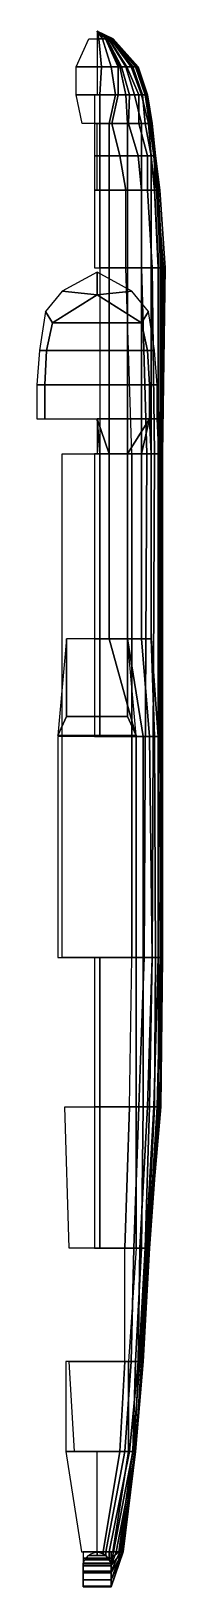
# Model space of a CAD drawing. Extents: x -0.7 to 0.8, y -8.8 to 9.
import ezdxf

# ---------------------------------------------------------------- set-up
doc = ezdxf.new("R2010")
doc.units = 0
doc.layers.get('0').update_dxf_attribs({"linetype": 'CONTINUOUS'})

msp = doc.modelspace()

# ---------------------------------------------------------------- linework, layer by layer
for points in [[(0.186026, 8.88, -0.13), (0.186026, 8.88, -0.193328), (0, 8.97, -0.22)], [(0.182068, 8.88, -0.094378), (0.186026, 8.88, -0.13), (0, 8.97, -0.22)], [(0.174152, 8.88, -0.074588), (0.182068, 8.88, -0.094378), (0, 8.97, -0.22)], [(0.154362, 8.88, -0.038966), (0.174152, 8.88, -0.074588), (0, 8.97, -0.22)], [(0.130614, 8.88, -0.01126), (0.154362, 8.88, -0.038966), (0, 8.97, -0.22)], [(0.102908, 8.88, 0.00853), (0.130614, 8.88, -0.01126), (0, 8.97, -0.22)], [(0.063328, 8.88, 0.02832), (0.102908, 8.88, 0.00853), (0, 8.97, -0.22)], [(0.01979, 8.88, 0.036236), (0.063328, 8.88, 0.02832), (0, 8.97, -0.22)], [(0, 8.88, 0.036236), (0.01979, 8.88, 0.036236), (0, 8.97, -0.22)], [(0.186026, 8.88, -0.193328), (0.182068, 8.88, -0.224992), (0, 8.97, -0.22)], [(0.182068, 8.88, -0.224992), (0.17811, 8.88, -0.240824), (0, 8.97, -0.22)], [(0.17811, 8.88, -0.240824), (0.162278, 8.88, -0.280404), (0, 8.97, -0.22)], [(0.162278, 8.88, -0.280404), (0.134572, 8.88, -0.316026), (0, 8.97, -0.22)], [(0.134572, 8.88, -0.316026), (0.110824, 8.88, -0.339774), (0, 8.97, -0.22)], [(0.110824, 8.88, -0.339774), (0.094992, 8.88, -0.343732), (0, 8.97, -0.22)], [(-0.094992, 8.88, -0.343732), (0.094992, 8.88, -0.343732), (0.24, 8.56, -0.68), (-0.24, 8.56, -0.68)], [(0, 8.56, 0.28), (0.05, 8.56, 0.28), (0.01979, 8.88, 0.036236), (0, 8.88, 0.036236)], [(0.05, 8.56, 0.28), (0.16, 8.56, 0.26), (0.063328, 8.88, 0.02832), (0.01979, 8.88, 0.036236)], [(0.16, 8.56, 0.26), (0.26, 8.56, 0.21), (0.102908, 8.88, 0.00853), (0.063328, 8.88, 0.02832)], [(0.28, 8.56, -0.67), (0.24, 8.56, -0.68), (0.094992, 8.88, -0.343732), (0.110824, 8.88, -0.339774)], [(0.26, 8.56, 0.21), (0.33, 8.56, 0.16), (0.130614, 8.88, -0.01126), (0.102908, 8.88, 0.00853)], [(0.34, 8.56, -0.61), (0.28, 8.56, -0.67), (0.110824, 8.88, -0.339774), (0.134572, 8.88, -0.316026)], [(0.33, 8.56, 0.16), (0.39, 8.56, 0.09), (0.154362, 8.88, -0.038966), (0.130614, 8.88, -0.01126)], [(0.41, 8.56, -0.52), (0.34, 8.56, -0.61), (0.134572, 8.88, -0.316026), (0.162278, 8.88, -0.280404)], [(0.39, 8.56, 0.09), (0.44, 8.56), (0.174152, 8.88, -0.074588), (0.154362, 8.88, -0.038966)], [(0.45, 8.56, -0.42), (0.41, 8.56, -0.52), (0.162278, 8.88, -0.280404), (0.17811, 8.88, -0.240824)], [(0.44, 8.56), (0.46, 8.56, -0.05), (0.182068, 8.88, -0.094378), (0.174152, 8.88, -0.074588)], [(0.46, 8.56, -0.38), (0.45, 8.56, -0.42), (0.17811, 8.88, -0.240824), (0.182068, 8.88, -0.224992)], [(0.47, 8.56, -0.3), (0.46, 8.56, -0.38), (0.182068, 8.88, -0.224992), (0.186026, 8.88, -0.193328)], [(0.46, 8.56, -0.05), (0.47, 8.56, -0.14), (0.186026, 8.88, -0.13), (0.182068, 8.88, -0.094378)], [(0.47, 8.56, -0.14), (0.47, 8.56, -0.3), (0.186026, 8.88, -0.193328), (0.186026, 8.88, -0.13)], [(-0.24, 8.56, -0.68), (0.24, 8.56, -0.68), (0.24, 8.24, -1), (-0.24, 8.24, -1)], [(0, 8.24, 0.37), (0.03, 8.24, 0.37), (0.05, 8.56, 0.28), (0, 8.56, 0.28)], [(0.03, 8.24, 0.37), (0.21, 8.24, 0.34), (0.16, 8.56, 0.26), (0.05, 8.56, 0.28)], [(0.21, 8.24, 0.34), (0.33, 8.24, 0.29), (0.26, 8.56, 0.21), (0.16, 8.56, 0.26)], [(0.37, 8.24, -0.95), (0.24, 8.24, -1), (0.24, 8.56, -0.68), (0.28, 8.56, -0.67)], [(0.33, 8.24, 0.29), (0.43, 8.24, 0.21), (0.33, 8.56, 0.16), (0.26, 8.56, 0.21)], [(0.48, 8.24, -0.85), (0.37, 8.24, -0.95), (0.28, 8.56, -0.67), (0.34, 8.56, -0.61)], [(0.43, 8.24, 0.21), (0.51, 8.24, 0.09), (0.39, 8.56, 0.09), (0.33, 8.56, 0.16)], [(0.52, 8.24, -0.76), (0.48, 8.24, -0.85), (0.34, 8.56, -0.61), (0.41, 8.56, -0.52)], [(0.51, 8.24, 0.09), (0.55, 8.24, -0.03), (0.44, 8.56), (0.39, 8.56, 0.09)], [(0.55, 8.24, -0.65), (0.52, 8.24, -0.76), (0.41, 8.56, -0.52), (0.45, 8.56, -0.42)], [(0.55, 8.24, -0.03), (0.57, 8.24, -0.13), (0.46, 8.56, -0.05), (0.44, 8.56)], [(0.56, 8.24, -0.54), (0.55, 8.24, -0.65), (0.45, 8.56, -0.42), (0.46, 8.56, -0.38)], [(0.57, 8.24, -0.13), (0.58, 8.24, -0.19), (0.47, 8.56, -0.14), (0.46, 8.56, -0.05)], [(0.58, 8.24, -0.39), (0.56, 8.24, -0.54), (0.46, 8.56, -0.38), (0.47, 8.56, -0.3)], [(0.58, 8.24, -0.19), (0.58, 8.24, -0.39), (0.47, 8.56, -0.3), (0.47, 8.56, -0.14)], [(-0.24, 8.24, -1), (0.24, 8.24, -1), (0.17, 7.91, -1.07), (-0.17, 7.91, -1.07)], [(-0.03, 7.91, 0.5), (0.03, 7.91, 0.5), (0.03, 8.24, 0.37), (-0.03, 8.24, 0.37)], [(0.03, 7.91, 0.5), (0.14, 7.91, 0.49), (0.21, 8.24, 0.34), (0.03, 8.24, 0.37)], [(0.14, 7.91, 0.49), (0.35, 7.91, 0.43), (0.33, 8.24, 0.29), (0.21, 8.24, 0.34)], [(0.36, 7.91, -1.04), (0.17, 7.91, -1.07), (0.24, 8.24, -1), (0.37, 8.24, -0.95)], [(0.35, 7.91, 0.43), (0.51, 7.91, 0.33), (0.43, 8.24, 0.21), (0.33, 8.24, 0.29)], [(0.48, 7.91, -0.97), (0.36, 7.91, -1.04), (0.37, 8.24, -0.95), (0.48, 8.24, -0.85)], [(0.51, 7.91, 0.33), (0.59, 7.91, 0.21), (0.51, 8.24, 0.09), (0.43, 8.24, 0.21)], [(0.55, 7.91, -0.89), (0.48, 7.91, -0.97), (0.48, 8.24, -0.85), (0.52, 8.24, -0.76)], [(0.59, 7.91, 0.21), (0.62, 7.91, 0.12), (0.55, 8.24, -0.03), (0.51, 8.24, 0.09)], [(0.6, 7.91, -0.76), (0.55, 7.91, -0.89), (0.52, 8.24, -0.76), (0.55, 8.24, -0.65)], [(0.62, 7.91, 0.12), (0.63, 7.91, 0.04), (0.57, 8.24, -0.13), (0.55, 8.24, -0.03)], [(0.62, 7.91, -0.61), (0.6, 7.91, -0.76), (0.55, 8.24, -0.65), (0.56, 8.24, -0.54)], [(0.63, 7.91, -0.46), (0.62, 7.91, -0.61), (0.56, 8.24, -0.54), (0.58, 8.24, -0.39)], [(0.63, 7.91, 0.04), (0.63, 7.91, -0.04), (0.58, 8.24, -0.19), (0.57, 8.24, -0.13)], [(0.63, 7.91, -0.04), (0.63, 7.91, -0.46), (0.58, 8.24, -0.39), (0.58, 8.24, -0.19)], [(-0.03, 7.54, 0.55), (0.03, 7.54, 0.55), (0.03, 7.91, 0.5), (-0.03, 7.91, 0.5)], [(0, 7.91, -1.07), (0.17, 7.91, -1.07), (0.26, 7.54, -1.18), (0, 7.54, -1.19)], [(0.03, 7.54, 0.55), (0.14, 7.54, 0.54), (0.14, 7.91, 0.49), (0.03, 7.91, 0.5)], [(0.14, 7.54, 0.54), (0.35, 7.54, 0.48), (0.35, 7.91, 0.43), (0.14, 7.91, 0.49)], [(0.47, 7.54, -1.13), (0.26, 7.54, -1.18), (0.17, 7.91, -1.07), (0.36, 7.91, -1.04)], [(0.35, 7.54, 0.48), (0.51, 7.54, 0.38), (0.51, 7.91, 0.33), (0.35, 7.91, 0.43)], [(0.58, 7.54, -1.01), (0.47, 7.54, -1.13), (0.36, 7.91, -1.04), (0.48, 7.91, -0.97)], [(0.62, 7.54, -0.89), (0.58, 7.54, -1.01), (0.48, 7.91, -0.97), (0.55, 7.91, -0.89)], [(0.51, 7.54, 0.38), (0.62, 7.54, 0.24), (0.59, 7.91, 0.21), (0.51, 7.91, 0.33)], [(0.65, 7.54, -0.76), (0.62, 7.54, -0.89), (0.55, 7.91, -0.89), (0.6, 7.91, -0.76)], [(0.62, 7.54, 0.24), (0.66, 7.54, 0.12), (0.62, 7.91, 0.12), (0.59, 7.91, 0.21)], [(0.66, 7.54, -0.61), (0.65, 7.54, -0.76), (0.6, 7.91, -0.76), (0.62, 7.91, -0.61)], [(0.67, 7.54, -0.46), (0.66, 7.54, -0.61), (0.62, 7.91, -0.61), (0.63, 7.91, -0.46)], [(0.66, 7.54, 0.12), (0.67, 7.54, 0.04), (0.63, 7.91, 0.04), (0.62, 7.91, 0.12)], [(0.67, 7.54, 0.04), (0.67, 7.54, -0.04), (0.63, 7.91, -0.04), (0.63, 7.91, 0.04)], [(0.67, 7.54, -0.04), (0.67, 7.54, -0.46), (0.63, 7.91, -0.46), (0.63, 7.91, -0.04)], [(-0.03, 7.15, 0.6), (0.03, 7.15, 0.6), (0.03, 7.54, 0.55), (-0.03, 7.54, 0.55)], [(0, 7.54, -1.19), (0.26, 7.54, -1.18), (0.33, 7.15, -1.19), (0, 7.15, -1.19)], [(0.03, 7.15, 0.6), (0.14, 7.15, 0.58), (0.14, 7.54, 0.54), (0.03, 7.54, 0.55)], [(0.14, 7.15, 0.58), (0.35, 7.15, 0.53), (0.35, 7.54, 0.48), (0.14, 7.54, 0.54)], [(0.51, 7.15, -1.14), (0.33, 7.15, -1.19), (0.26, 7.54, -1.18), (0.47, 7.54, -1.13)], [(0.35, 7.15, 0.53), (0.51, 7.15, 0.44), (0.51, 7.54, 0.38), (0.35, 7.54, 0.48)], [(0.58, 7.15, -1.07), (0.51, 7.15, -1.14), (0.47, 7.54, -1.13), (0.58, 7.54, -1.01)], [(0.51, 7.15, 0.44), (0.62, 7.15, 0.35), (0.62, 7.54, 0.24), (0.51, 7.54, 0.38)], [(0.66, 7.15, -0.89), (0.58, 7.15, -1.07), (0.58, 7.54, -1.01), (0.62, 7.54, -0.89)], [(0.62, 7.15, 0.35), (0.66, 7.15, 0.29), (0.66, 7.54, 0.12), (0.62, 7.54, 0.24)], [(0.68, 7.15, -0.76), (0.66, 7.15, -0.89), (0.62, 7.54, -0.89), (0.65, 7.54, -0.76)], [(0.7, 7.15, -0.61), (0.68, 7.15, -0.76), (0.65, 7.54, -0.76), (0.66, 7.54, -0.61)], [(0.66, 7.15, 0.29), (0.69, 7.15, 0.2), (0.67, 7.54, 0.04), (0.66, 7.54, 0.12)], [(0.72, 7.15, -0.39), (0.7, 7.15, -0.61), (0.66, 7.54, -0.61), (0.67, 7.54, -0.46)], [(0.72, 7.15), (0.72, 7.15, -0.39), (0.67, 7.54, -0.46), (0.67, 7.54, -0.04)], [(0.69, 7.15, 0.2), (0.72, 7.15), (0.67, 7.54, -0.04), (0.67, 7.54, 0.04)], [(-0.03, 6.26, 0.77), (0.03, 6.26, 0.77), (0.03, 7.15, 0.6), (-0.03, 7.15, 0.6)], [(0.03, 6.26, 0.77), (0.14, 6.26, 0.76), (0.14, 7.15, 0.58), (0.03, 7.15, 0.6)], [(0.14, 6.26, 0.76), (0.35, 6.26, 0.72), (0.35, 7.15, 0.53), (0.14, 7.15, 0.58)], [(0.51, 6.26, -1.15), (0.33, 6.26, -1.18), (0.33, 7.15, -1.19), (0.51, 7.15, -1.14)], [(0.35, 6.26, 0.72), (0.51, 6.26, 0.66), (0.51, 7.15, 0.44), (0.35, 7.15, 0.53)], [(0.51, 6.26, 0.66), (0.62, 6.26, 0.58), (0.62, 7.15, 0.35), (0.51, 7.15, 0.44)], [(0.63, 6.26, -1.07), (0.51, 6.26, -1.15), (0.51, 7.15, -1.14), (0.58, 7.15, -1.07)], [(0.7, 6.26, -0.95), (0.63, 6.26, -1.07), (0.58, 7.15, -1.07), (0.66, 7.15, -0.89)], [(0.62, 6.26, 0.58), (0.71, 6.26, 0.47), (0.66, 7.15, 0.29), (0.62, 7.15, 0.35)], [(0.71, 6.26, 0.47), (0.76, 6.26, 0.33), (0.69, 7.15, 0.2), (0.66, 7.15, 0.29)], [(0.73, 6.26, -0.76), (0.7, 6.26, -0.95), (0.66, 7.15, -0.89), (0.68, 7.15, -0.76)], [(0.75, 6.26, -0.61), (0.73, 6.26, -0.76), (0.68, 7.15, -0.76), (0.7, 7.15, -0.61)], [(0.76, 6.26, 0.33), (0.78, 6.26), (0.72, 7.15), (0.69, 7.15, 0.2)], [(0.78, 6.26, -0.29), (0.75, 6.26, -0.61), (0.7, 7.15, -0.61), (0.72, 7.15, -0.39)], [(0.78, 6.26), (0.78, 6.26, -0.29), (0.72, 7.15, -0.39), (0.72, 7.15)], [(0.03, 4.13, 1.33), (0.14, 4.13, 1.32), (0.14, 6.26, 0.76), (0.03, 6.26, 0.77)], [(0.14, 4.13, 1.32), (0.35, 4.13, 1.27), (0.35, 6.26, 0.72), (0.14, 6.26, 0.76)], [(0.57, 4.13, -1.14), (0.4, 4.13, -1.21), (0.33, 6.26, -1.18), (0.51, 6.26, -1.15)], [(0.35, 4.13, 1.27), (0.51, 4.13, 1.14), (0.51, 6.26, 0.66), (0.35, 6.26, 0.72)], [(0.51, 4.13, 1.14), (0.62, 4.13, 0.88), (0.62, 6.26, 0.58), (0.51, 6.26, 0.66)], [(0.66, 4.13, -1), (0.57, 4.13, -1.14), (0.51, 6.26, -1.15), (0.63, 6.26, -1.07)], [(0.62, 4.13, 0.88), (0.71, 4.13, 0.44), (0.71, 6.26, 0.47), (0.62, 6.26, 0.58)], [(0.7, 4.13, -0.86), (0.66, 4.13, -1), (0.63, 6.26, -1.07), (0.7, 6.26, -0.95)], [(0.73, 4.13, -0.66), (0.7, 4.13, -0.86), (0.7, 6.26, -0.95), (0.73, 6.26, -0.76)], [(0.71, 4.13, 0.44), (0.72, 4.13, 0.3), (0.76, 6.26, 0.33), (0.71, 6.26, 0.47)], [(0.72, 4.13, 0.3), (0.74, 4.13, 0.05), (0.78, 6.26), (0.76, 6.26, 0.33)], [(0.74, 4.13, -0.48), (0.73, 4.13, -0.66), (0.73, 6.26, -0.76), (0.75, 6.26, -0.61)], [(0.74, 4.13, 0.05), (0.75, 4.13, -0.32), (0.78, 6.26, -0.29), (0.78, 6.26)], [(0.75, 4.13, -0.32), (0.74, 4.13, -0.48), (0.75, 6.26, -0.61), (0.78, 6.26, -0.29)], [(0, 5.95, 1), (0, 5.95, 1), (0, 6.21, 0.69), (-0.4, 5.99, 0.6)], [(0.4, 5.99, 0.6), (0, 6.21, 0.69), (0, 6.21, 0.69), (0, 5.95, 1)], [(-0.4, 5.99, 0.6), (-0.59, 5.76, 0.46), (-0.51, 5.63, 1.12), (0, 5.95, 1)], [(-0.51, 5.63, 1.12), (0.51, 5.63, 1.12), (0, 5.95, 1)], [(0.59, 5.76, 0.46), (0.4, 5.99, 0.6), (0, 5.95, 1), (0.51, 5.63, 1.12)], [(-0.59, 5.76, 0.46), (-0.66, 5.31, 0.46), (-0.58, 5.31, 1.21), (-0.51, 5.63, 1.12)], [(0.66, 5.31, 0.46), (0.59, 5.76, 0.46), (0.51, 5.63, 1.12), (0.58, 5.31, 1.21)], [(-0.58, 5.31, 1.21), (0.58, 5.31, 1.21), (0.51, 5.63, 1.12), (-0.51, 5.63, 1.12)], [(-0.66, 5.31, 0.46), (-0.69, 4.92, 0.46), (-0.6, 4.92, 1.28), (-0.58, 5.31, 1.21)], [(-0.6, 4.92, 1.28), (0.6, 4.92, 1.28), (0.58, 5.31, 1.21), (-0.58, 5.31, 1.21)], [(0.69, 4.92, 0.46), (0.66, 5.31, 0.46), (0.58, 5.31, 1.21), (0.6, 4.92, 1.28)], [(-0.69, 4.92, 0.46), (-0.69, 4.53, 0.46), (-0.6, 4.53, 1.28), (-0.6, 4.92, 1.28)], [(-0.6, 4.53, 1.28), (0.6, 4.53, 1.28), (0.6, 4.92, 1.28), (-0.6, 4.92, 1.28)], [(0.69, 4.53, 0.46), (0.69, 4.92, 0.46), (0.6, 4.92, 1.28), (0.6, 4.53, 1.28)], [(0, 4.13, 1.33), (0.03, 4.13, 1.33), (0, 4.53, 1.28)], [(0.03, 4.13, 1.33), (0.14, 4.13, 1.32), (0, 4.53, 1.28)], [(0.14, 4.13, 1.32), (0.35, 4.13, 1.27), (0.6, 4.53, 1.28), (0, 4.53, 1.28)], [(0.35, 4.13, 1.27), (0.51, 4.13, 1.14), (0.6, 4.53, 1.28)], [(0.51, 4.13, 1.14), (0.62, 4.13, 0.88), (0.6, 4.53, 1.28)], [(0.62, 4.13, 0.88), (0.71, 4.13, 0.44), (0.69, 4.53, 0.46), (0.6, 4.53, 1.28)], [(-0.4, 4.13, -1.21), (0.4, 4.13, -1.21), (0.4, -1.64, -1.19), (-0.4, -1.64, -1.19)], [(-0.03, 2.01, 1.33), (0.03, 2.01, 1.33), (0.03, 4.13, 1.33), (-0.03, 4.13, 1.33)], [(0.03, 2.01, 1.33), (0.14, 2.01, 1.32), (0.14, 4.13, 1.32), (0.03, 4.13, 1.33)], [(0.14, 2.01, 1.32), (0.35, 2.01, 1.27), (0.35, 4.13, 1.27), (0.14, 4.13, 1.32)], [(0.35, 2.01, 1.27), (0.51, 2.01, 1.14), (0.51, 4.13, 1.14), (0.35, 4.13, 1.27)], [(0.54, -1.64, -1.14), (0.4, -1.64, -1.19), (0.4, 4.13, -1.21), (0.57, 4.13, -1.14)], [(0.51, 2.01, 1.14), (0.62, 2.01, 0.88), (0.62, 4.13, 0.88), (0.51, 4.13, 1.14)], [(0.63, -1.64, -1.06), (0.54, -1.64, -1.14), (0.57, 4.13, -1.14), (0.66, 4.13, -1)], [(0.62, 2.01, 0.88), (0.7, 0.89, 0.49), (0.71, 4.13, 0.44), (0.62, 4.13, 0.88)], [(0.7, -1.64, -0.89), (0.63, -1.64, -1.06), (0.66, 4.13, -1), (0.7, 4.13, -0.86)], [(0.7, 0.89, 0.49), (0.72, 0.89, 0.3), (0.72, 4.13, 0.3), (0.71, 4.13, 0.44)], [(0.73, -1.64, -0.66), (0.7, -1.64, -0.89), (0.7, 4.13, -0.86), (0.73, 4.13, -0.66)], [(0.72, 0.89, 0.3), (0.745597, 0.900683, 0.05), (0.74, 4.13, 0.05), (0.72, 4.13, 0.3)], [(0.74, -1.64, -0.48), (0.73, -1.64, -0.66), (0.73, 4.13, -0.66), (0.74, 4.13, -0.48)], [(0.75, -1.64, 0.05), (0.75, -1.64, -0.32), (0.75, 4.13, -0.32), (0.74, 4.13, 0.05)], [(0.75, -1.64, -0.32), (0.74, -1.64, -0.48), (0.74, 4.13, -0.48), (0.75, 4.13, -0.32)], [(-0.45, 0.9, 0.85), (-0.45, 0.9, 1.03), (-0.35, 1.12, 1.27), (-0.35, 2.01, 1.27)], [(-0.35, 2.01, 1.27), (-0.35, 1.12, 1.27), (0.35, 1.12, 1.27), (0.35, 2.01, 1.27)], [(-0.03, 0.89, 0.88), (0.03, 0.89, 0.88), (0.03, 2.01, 1.33), (-0.03, 2.01, 1.33)], [(0.03, 0.89, 0.88), (0.45, 0.89, 0.88), (0.14, 2.01, 1.32), (0.03, 2.01, 1.33)], [(0.45, 0.89, 0.88), (0.53, 0.89, 0.85), (0.35, 2.01, 1.27), (0.14, 2.01, 1.32)], [(0.53, 0.89, 0.85), (0.6, 0.89, 0.79), (0.51, 2.01, 1.14), (0.35, 2.01, 1.27)], [(0.35, 1.12, 1.27), (0.45, 0.9, 1.03), (0.45, 0.9, 0.85), (0.35, 2.01, 1.27)], [(0.6, 0.89, 0.79), (0.66, 0.89, 0.71), (0.62, 2.01, 0.88), (0.51, 2.01, 1.14)], [(0.66, 0.89, 0.71), (0.7, 0.89, 0.49), (0.62, 2.01, 0.88)], [(-0.35, 1.12, 1.27), (-0.45, 0.9, 1.03), (0.45, 0.9, 1.03), (0.35, 1.12, 1.27)], [(0.45, 0.9, 0.85), (0.45, 0.9, 1.03), (-0.45, 0.9, 1.03), (-0.45, 0.9, 0.85)], [(0.73, -1.64, 0.3), (0.75, -1.64, 0.05), (0.745597, 0.900683, 0.05), (0.72, 0.89, 0.3)], [(-0.45, -1.64, 0.88), (0.45, -1.64, 0.88), (0.45, 0.89, 0.88), (-0.45, 0.89, 0.88)], [(0.45, -1.64, 0.88), (0.53, -1.64, 0.85), (0.53, 0.89, 0.85), (0.45, 0.89, 0.88)], [(0.53, -1.64, 0.85), (0.63, -1.64, 0.79), (0.6, 0.89, 0.79), (0.53, 0.89, 0.85)], [(0.63, -1.64, 0.79), (0.67, -1.64, 0.71), (0.66, 0.89, 0.71), (0.6, 0.89, 0.79)], [(0.67, -1.64, 0.71), (0.71, -1.64, 0.49), (0.7, 0.89, 0.49), (0.66, 0.89, 0.71)], [(0.71, -1.64, 0.49), (0.73, -1.64, 0.3), (0.72, 0.89, 0.3), (0.7, 0.89, 0.49)], [(-0.03, -3.35, 0.82), (0.03, -3.35, 0.82), (0.03, -1.64, 0.88), (-0.03, -1.64, 0.88)], [(0.03, -3.35, 0.82), (0.45, -3.35, 0.81), (0.45, -1.64, 0.88), (0.03, -1.64, 0.88)], [(0.48, -3.35, -1.07), (0.37, -3.35, -1.09), (0.4, -1.64, -1.19), (0.54, -1.64, -1.14)], [(0.45, -3.35, 0.81), (0.53, -3.35, 0.8), (0.53, -1.64, 0.85), (0.45, -1.64, 0.88)], [(0.58, -3.35, -1.01), (0.48, -3.35, -1.07), (0.54, -1.64, -1.14), (0.63, -1.64, -1.06)], [(0.53, -3.35, 0.8), (0.6, -3.35, 0.77), (0.63, -1.64, 0.79), (0.53, -1.64, 0.85)], [(0.65, -3.35, -0.93), (0.58, -3.35, -1.01), (0.63, -1.64, -1.06), (0.7, -1.64, -0.89)], [(0.6, -3.35, 0.77), (0.66, -3.35, 0.71), (0.67, -1.64, 0.71), (0.63, -1.64, 0.79)], [(0.69, -3.35, -0.8), (0.65, -3.35, -0.93), (0.7, -1.64, -0.89), (0.73, -1.64, -0.66)], [(0.66, -3.35, 0.71), (0.7, -3.35, 0.49), (0.71, -1.64, 0.49), (0.67, -1.64, 0.71)], [(0.72, -3.35, -0.48), (0.69, -3.35, -0.8), (0.73, -1.64, -0.66), (0.74, -1.64, -0.48)], [(0.7, -3.35, 0.49), (0.72, -3.35, 0.3), (0.73, -1.64, 0.3), (0.71, -1.64, 0.49)], [(0.72, -3.35, 0.3), (0.73, -3.35, 0.14), (0.75, -1.64, 0.05), (0.73, -1.64, 0.3)], [(0.73, -3.35, -0.32), (0.72, -3.35, -0.48), (0.74, -1.64, -0.48), (0.75, -1.64, -0.32)], [(0.73, -3.35, 0.14), (0.73, -3.35, -0.32), (0.75, -1.64, -0.32), (0.75, -1.64, 0.05)], [(-0.37, -3.35, -1.09), (0.37, -3.35, -1.09), (0.32, -4.97, -0.84), (-0.32, -4.97, -0.84)], [(-0.03, -4.97, 0.73), (0.03, -4.97, 0.73), (0.03, -3.35, 0.82), (-0.03, -3.35, 0.82)], [(0.03, -4.97, 0.73), (0.45, -4.97, 0.73), (0.45, -3.35, 0.81), (0.03, -3.35, 0.82)], [(0.42, -4.97, -0.82), (0.32, -4.97, -0.84), (0.37, -3.35, -1.09), (0.48, -3.35, -1.07)], [(0.49, -4.97, -0.79), (0.42, -4.97, -0.82), (0.48, -3.35, -1.07), (0.58, -3.35, -1.01)], [(0.45, -4.97, 0.73), (0.51, -4.97, 0.71), (0.53, -3.35, 0.8), (0.45, -3.35, 0.81)], [(0.56, -4.97, -0.71), (0.49, -4.97, -0.79), (0.58, -3.35, -1.01), (0.65, -3.35, -0.93)], [(0.51, -4.97, 0.71), (0.55, -4.97, 0.68), (0.6, -3.35, 0.77), (0.53, -3.35, 0.8)], [(0.55, -4.97, 0.68), (0.58, -4.97, 0.62), (0.66, -3.35, 0.71), (0.6, -3.35, 0.77)], [(0.59, -4.97, -0.63), (0.56, -4.97, -0.71), (0.65, -3.35, -0.93), (0.69, -3.35, -0.8)], [(0.58, -4.97, 0.62), (0.6, -4.97, 0.53), (0.7, -3.35, 0.49), (0.66, -3.35, 0.71)], [(0.6, -4.97, 0.3), (0.59, -4.97, 0.14), (0.73, -3.35, 0.14), (0.72, -3.35, 0.3)], [(0.59, -4.97, -0.48), (0.59, -4.97, -0.63), (0.69, -3.35, -0.8), (0.72, -3.35, -0.48)], [(0.59, -4.97, -0.32), (0.59, -4.97, -0.48), (0.72, -3.35, -0.48), (0.73, -3.35, -0.32)], [(0.59, -4.97, 0.14), (0.59, -4.97, -0.32), (0.73, -3.35, -0.32), (0.73, -3.35, 0.14)], [(0.6, -4.97, 0.53), (0.6, -4.97, 0.3), (0.72, -3.35, 0.3), (0.7, -3.35, 0.49)], [(0.39, -6.27, -0.73), (0.32, -6.27, -0.75), (0.32, -4.97, -0.84), (0.42, -4.97, -0.82)], [(0.36, -6.27, 0.72), (0.44, -6.27, 0.69), (0.51, -4.97, 0.71), (0.45, -4.97, 0.73)], [(0.47, -6.27, -0.66), (0.39, -6.27, -0.73), (0.42, -4.97, -0.82), (0.49, -4.97, -0.79)], [(0.44, -6.27, 0.69), (0.48, -6.27, 0.66), (0.55, -4.97, 0.68), (0.51, -4.97, 0.71)], [(0.49, -6.27, -0.63), (0.47, -6.27, -0.66), (0.49, -4.97, -0.79), (0.56, -4.97, -0.71)], [(0.48, -6.27, 0.66), (0.51, -6.27, 0.62), (0.58, -4.97, 0.62), (0.55, -4.97, 0.68)], [(0.51, -6.27, -0.58), (0.49, -6.27, -0.63), (0.56, -4.97, -0.71), (0.59, -4.97, -0.63)], [(0.53, -6.27, -0.48), (0.51, -6.27, -0.58), (0.59, -4.97, -0.63), (0.59, -4.97, -0.48)], [(0.51, -6.27, 0.62), (0.53, -6.27, 0.56), (0.6, -4.97, 0.53), (0.58, -4.97, 0.62)], [(0.53, -6.27, -0.32), (0.53, -6.27, -0.48), (0.59, -4.97, -0.48), (0.59, -4.97, -0.32)], [(0.53, -6.27, 0.14), (0.53, -6.27, -0.32), (0.59, -4.97, -0.32), (0.59, -4.97, 0.14)], [(0.53, -6.27, 0.3), (0.53, -6.27, 0.14), (0.59, -4.97, 0.14), (0.6, -4.97, 0.3)], [(0.53, -6.27, 0.56), (0.53, -6.27, 0.3), (0.6, -4.97, 0.3), (0.6, -4.97, 0.53)], [(-0.36, -7.3, 0.72), (0.36, -7.3, 0.72), (0.36, -6.27, 0.72), (-0.36, -6.27, 0.72)], [(-0.32, -6.27, -0.75), (0.32, -6.27, -0.75), (0.26, -7.3, -0.49), (-0.26, -7.3, -0.49)], [(0.32, -7.3, -0.47), (0.26, -7.3, -0.49), (0.32, -6.27, -0.75), (0.39, -6.27, -0.73)], [(0.37, -7.3, -0.44), (0.32, -7.3, -0.47), (0.39, -6.27, -0.73), (0.47, -6.27, -0.66)], [(0.36, -7.3, 0.72), (0.41, -7.3, 0.7), (0.44, -6.27, 0.69), (0.36, -6.27, 0.72)], [(0.41, -7.3, -0.39), (0.37, -7.3, -0.44), (0.47, -6.27, -0.66), (0.49, -6.27, -0.63)], [(0.44, -7.3, -0.34), (0.41, -7.3, -0.39), (0.49, -6.27, -0.63), (0.51, -6.27, -0.58)], [(0.41, -7.3, 0.7), (0.425, -7.3, 0.675), (0.48, -6.27, 0.66), (0.44, -6.27, 0.69)], [(0.425, -7.3, 0.675), (0.44, -7.3, 0.65), (0.51, -6.27, 0.62), (0.48, -6.27, 0.66)], [(0.44, -7.3, -0.22), (0.44, -7.3, -0.34), (0.51, -6.27, -0.58), (0.53, -6.27, -0.48)], [(0.44, -7.3, -0.06), (0.44, -7.3, -0.22), (0.53, -6.27, -0.48), (0.53, -6.27, -0.32)], [(0.44, -7.3, 0.4), (0.44, -7.3, -0.06), (0.53, -6.27, -0.32), (0.53, -6.27, 0.14)], [(0.44, -7.3, 0.56), (0.44, -7.3, 0.4), (0.53, -6.27, 0.14), (0.53, -6.27, 0.3)], [(0.44, -7.3, 0.62), (0.44, -7.3, 0.56), (0.53, -6.27, 0.3), (0.53, -6.27, 0.56)], [(0.44, -7.3, 0.65), (0.44, -7.3, 0.62), (0.53, -6.27, 0.56), (0.51, -6.27, 0.62)], [(-0.18, -8.45, 0.71), (0.18, -8.45, 0.71), (0.36, -7.3, 0.72), (-0.36, -7.3, 0.72)], [(0, -7.3, -0.49), (0.26, -7.3, -0.49), (0.07, -8.45, -0.15), (0, -8.45, -0.16)], [(0.1, -8.45, -0.14), (0.07, -8.45, -0.15), (0.26, -7.3, -0.49), (0.32, -7.3, -0.47)], [(0.14, -8.45, -0.11), (0.1, -8.45, -0.14), (0.32, -7.3, -0.47), (0.37, -7.3, -0.44)], [(0.19, -8.45, -0.06), (0.14, -8.45, -0.11), (0.37, -7.3, -0.44), (0.41, -7.3, -0.39)], [(0.18, -8.45, 0.71), (0.25, -8.45, 0.7), (0.41, -7.3, 0.7), (0.36, -7.3, 0.72)], [(0.22, -8.45, -0.01), (0.19, -8.45, -0.06), (0.41, -7.3, -0.39), (0.44, -7.3, -0.34)], [(0.26, -8.45, 0.08), (0.22, -8.45, -0.01), (0.44, -7.3, -0.34), (0.44, -7.3, -0.22)], [(0.25, -8.45, 0.7), (0.29, -8.45, 0.68), (0.43, -7.3, 0.67), (0.41, -7.3, 0.7)], [(0.28, -8.45, 0.27), (0.26, -8.45, 0.08), (0.44, -7.3, -0.22), (0.44, -7.3, -0.06)], [(0.3, -8.45, 0.44), (0.28, -8.45, 0.27), (0.44, -7.3, -0.06), (0.44, -7.3, 0.4)], [(0.29, -8.45, 0.68), (0.3, -8.45, 0.66), (0.44, -7.3, 0.65), (0.43, -7.3, 0.67)], [(0.3, -8.45, 0.66), (0.3, -8.45, 0.62), (0.44, -7.3, 0.62), (0.44, -7.3, 0.65)], [(0.3, -8.45, 0.62), (0.3, -8.45, 0.56), (0.44, -7.3, 0.56), (0.44, -7.3, 0.62)], [(0.3, -8.45, 0.56), (0.3, -8.45, 0.44), (0.44, -7.3, 0.4), (0.44, -7.3, 0.56)], [(-0.16, -8.52, 0.7), (0.16, -8.52, 0.7), (0.16, -8.45, 0.71), (-0.16, -8.45, 0.71)], [(-0.16, -8.6, 0.68), (0.16, -8.6, 0.68), (0.16, -8.52, 0.7), (-0.16, -8.52, 0.7)], [(-0.14, -8.54, -0.11), (0.14, -8.54, -0.11), (0.16, -8.58, -0.06), (-0.16, -8.58, -0.06)], [(-0.1, -8.49, -0.14), (0.1, -8.49, -0.14), (0.14, -8.54, -0.11), (-0.14, -8.54, -0.11)], [(-0.07, -8.47, -0.15), (0, -8.45, -0.16), (0, -8.49, -0.14), (-0.1, -8.49, -0.14)], [(0, -8.45, -0.16), (0.07, -8.45, -0.15), (0.07, -8.47, -0.15), (0, -8.45, -0.16)], [(0, -8.45, 0.71), (0.03, -8.45, 0.71), (0.03, -8.45, 0.71), (0, -8.45, 0.71)], [(0, -8.45, -0.16), (0.07, -8.47, -0.15), (0.1, -8.49, -0.14), (0, -8.49, -0.14)], [(0.03, -8.45, 0.71), (0.16, -8.45, 0.71), (0.18, -8.45, 0.71), (0.03, -8.45, 0.71)], [(0.1, -8.49, -0.14), (0.07, -8.47, -0.15), (0.07, -8.45, -0.15), (0.1, -8.45, -0.14)], [(0.14, -8.54, -0.11), (0.1, -8.49, -0.14), (0.1, -8.45, -0.14), (0.14, -8.45, -0.11)], [(0.16, -8.58, -0.06), (0.14, -8.54, -0.11), (0.14, -8.45, -0.11), (0.19, -8.45, -0.06)], [(0.16, -8.85, 0.44), (0.16, -8.77, 0.27), (0.28, -8.45, 0.27), (0.3, -8.45, 0.44)], [(0.16, -8.77, 0.27), (0.16, -8.67, 0.08), (0.26, -8.45, 0.08), (0.28, -8.45, 0.27)], [(0.16, -8.61, -0.01), (0.16, -8.58, -0.06), (0.19, -8.45, -0.06), (0.22, -8.45, -0.01)], [(0.16, -8.67, 0.08), (0.16, -8.61, -0.01), (0.22, -8.45, -0.01), (0.26, -8.45, 0.08)], [(0.16, -8.6, 0.68), (0.16, -8.69, 0.66), (0.3, -8.45, 0.66), (0.29, -8.45, 0.68)], [(0.16, -8.52, 0.7), (0.16, -8.6, 0.68), (0.29, -8.45, 0.68), (0.25, -8.45, 0.7)], [(0.16, -8.45, 0.71), (0.16, -8.52, 0.7), (0.25, -8.45, 0.7), (0.18, -8.45, 0.71)], [(0.16, -8.84, 0.56), (0.16, -8.85, 0.44), (0.3, -8.45, 0.44), (0.3, -8.45, 0.56)], [(0.16, -8.77, 0.62), (0.16, -8.84, 0.56), (0.3, -8.45, 0.56), (0.3, -8.45, 0.62)], [(0.16, -8.69, 0.66), (0.16, -8.77, 0.62), (0.3, -8.45, 0.62), (0.3, -8.45, 0.66)], [(-0.16, -8.58, -0.06), (0.16, -8.58, -0.06), (0.16, -8.61, -0.01), (-0.16, -8.61, -0.01)], [(-0.16, -8.69, 0.66), (0.16, -8.69, 0.66), (0.16, -8.6, 0.68), (-0.16, -8.6, 0.68)], [(-0.16, -8.61, -0.01), (0.16, -8.61, -0.01), (0.16, -8.67, 0.08), (-0.16, -8.67, 0.08)], [(-0.16, -8.67, 0.08), (0.16, -8.67, 0.08), (0.16, -8.77, 0.27), (-0.16, -8.77, 0.27)], [(-0.16, -8.77, 0.62), (0.16, -8.77, 0.62), (0.16, -8.69, 0.66), (-0.16, -8.69, 0.66)], [(-0.16, -8.84, 0.56), (0.16, -8.84, 0.56), (0.16, -8.77, 0.62), (-0.16, -8.77, 0.62)], [(-0.16, -8.77, 0.27), (0.16, -8.77, 0.27), (0.16, -8.85, 0.44), (-0.16, -8.85, 0.44)], [(-0.16, -8.85, 0.44), (0.16, -8.85, 0.44), (0.16, -8.84, 0.56), (-0.16, -8.84, 0.56)]]:
    msp.add_3dface(points)

doc.saveas('drawing.dxf')
